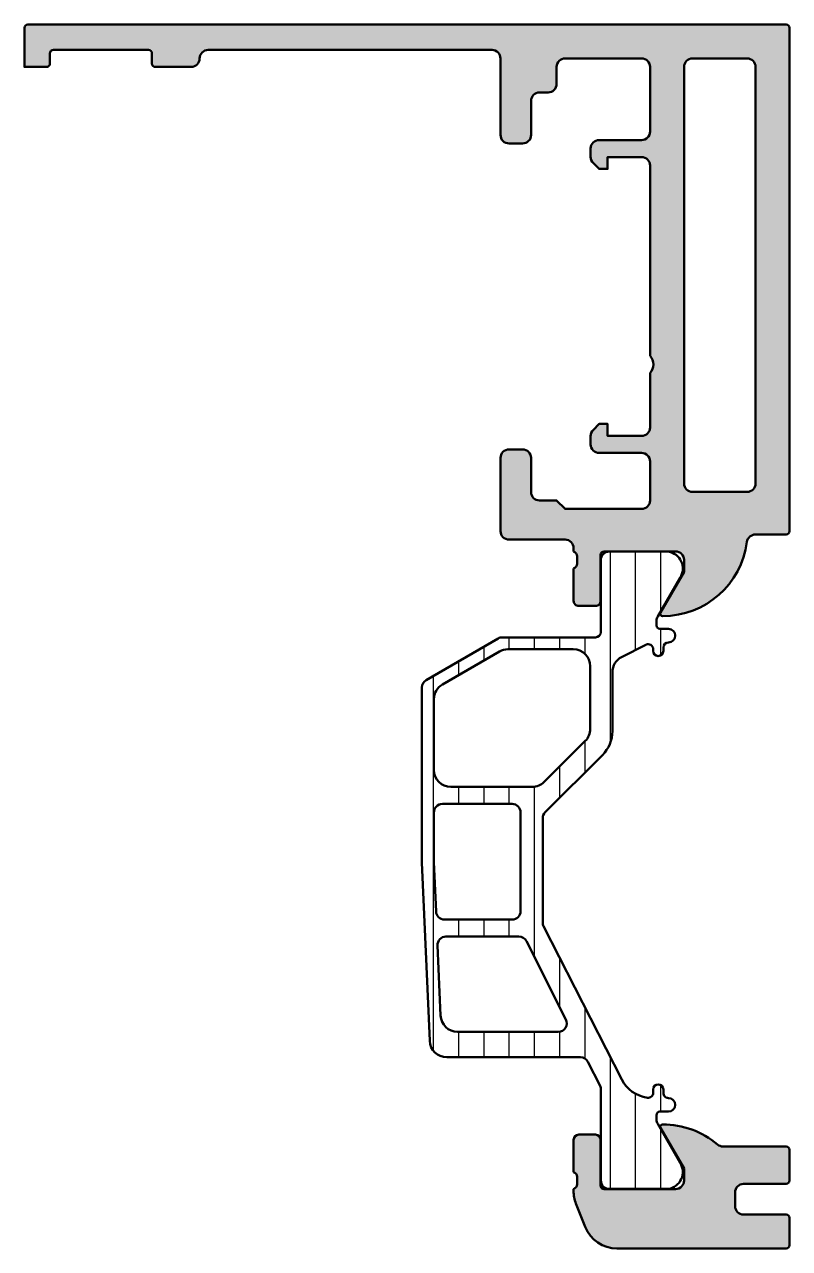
# Model space of a CAD drawing. Extents: x -30 to 15, y 11 to 83.
import ezdxf

# ---------------------------------------------------------------- set-up
doc = ezdxf.new("R2010")
doc.units = 0
for name, color, linetype, lineweight in [('0S-Alu contour', 7, 'Continuous', 50), ('0S-Alu hatch', 252, 'Continuous', 25), ('0S-Plastic contour', 254, 'Continuous', 50), ('0S-Plastic hatch', 253, 'Continuous', 25)]:
    doc.layers.add(name, color=color, linetype=linetype, lineweight=lineweight)

# ---------------------------------------------------------------- blocks, each defined once
blk = doc.blocks.new('469910__702B57A9_D66C_4CF9_8C9F_05291E8AFCE4_')
at = {"layer": '0S-Alu hatch'}
h = blk.add_hatch(color=256, dxfattribs=at)
edge = h.paths.add_edge_path()
edge.add_ellipse((14.79611495513102, 82.79692519436148), major_axis=(-0.200000000000017, 0), ratio=1, start_angle=180, end_angle=269.99999999999386, ccw=False)
edge.add_line((14.99611495513103, 82.79692519436149), (14.99611495513103, 53.19692519436149))
edge.add_ellipse((14.79611495513104, 53.19692519436148), major_axis=(-0.1999999999999957, 0), ratio=1, start_angle=90, end_angle=180, ccw=False)
edge.add_line((14.79611495513104, 52.99692519436148), (12.98950741857369, 52.99692519436148))
edge.add_arc((12.98950741857369, 52.49692519436148), 0.5, 90, 172.6879780737331)
edge.add_ellipse((7.534234739779344, 53.19692519436149), major_axis=(-5.000000000000007, 0), ratio=1, start_angle=90.00000000000011, end_angle=172.6879780737331, ccw=False)
edge.add_ellipse((7.534234739779348, 48.33504497900976), major_axis=(-0.1381197846482962, 0), ratio=1, start_angle=-29.999999999999886, end_angle=90.00000000000028, ccw=False)
edge.add_line((7.414619497508688, 48.40410487133391), (8.796114955131053, 50.79692519436147))
edge.add_line((8.796114955131053, 50.79692519436147), (8.796114955131053, 51.49692519436148))
edge.add_arc((8.296114955131053, 51.49692519436148), 0.5, 0, 90)
edge.add_line((8.296114955131053, 51.99692519436148), (4.086114955131051, 51.99692519436148))
edge.add_arc((4.086114955131051, 51.79692519436148), 0.2000000000000099, 90, 180)
edge.add_line((3.886114955131041, 51.79692519436148), (3.886114955131048, 49.09692519436151))
edge.add_ellipse((3.586114955131014, 49.0969251943615), major_axis=(-0.300000000000034, 0), ratio=1, start_angle=89.99999999999892, end_angle=180, ccw=False)
edge.add_line((3.586114955131009, 48.79692519436147), (2.596114955131085, 48.79692519436147))
edge.add_ellipse((2.59611495513108, 49.0969251943615), major_axis=(-0.3000000000000327, 0), ratio=1, start_angle=0, end_angle=90.00000000000102, ccw=False)
edge.add_line((2.296114955131045, 49.09692519436151), (2.296114955131045, 50.99692519436147))
edge.add_arc((2.196114955131051, 51.2797679068361), 0.3000000000000038, 289.4712206344893, 360)
edge.add_line((2.496114955131055, 51.2797679068361), (2.496114955131048, 51.71408248188685))
edge.add_arc((2.196114955131044, 51.71408248188686), 0.3000000000000043, 0, 70.5287793655094)
edge.add_line((2.296114955131046, 51.99692519436148), (2.296114955131045, 52.1969251943615))
edge.add_arc((1.796114955131045, 52.1969251943615), 0.5, 0, 90)
edge.add_line((1.796114955131045, 52.6969251943615), (-1.503885044868965, 52.6969251943615))
edge.add_ellipse((-1.50388504486897, 53.19692519436149), major_axis=(-0.4999999999999929, 0), ratio=1, start_angle=0, end_angle=90.00000000000051, ccw=False)
edge.add_line((-2.003885044868965, 53.19692519436149), (-2.00388504486898, 57.49692519436149))
edge.add_ellipse((-1.503885044868968, 57.49692519436148), major_axis=(-0.5000000000000115, 0), ratio=1, start_angle=269.9999999999997, end_angle=360, ccw=False)
edge.add_line((-1.503885044868965, 57.99692519436149), (-0.7038850448689687, 57.99692519436149))
edge.add_ellipse((-0.7038850448689824, 57.49692519436149), major_axis=(-0.5, 0), ratio=1, start_angle=180, end_angle=269.9999999999984, ccw=False)
edge.add_line((-0.2038850448689828, 57.49692519436149), (-0.2038850448689828, 55.49692519436149))
edge.add_arc((0.2961149551310314, 55.49692519436149), 0.5000000000000071, 180, 269.9999999999999)
edge.add_line((0.2961149551310311, 54.99692519436148), (1.296114955131031, 54.99692519436149))
edge.add_line((1.296114955131031, 54.99692519436149), (1.796114955131031, 54.49692519436149))
edge.add_line((1.796114955131031, 54.49692519436149), (6.296114955131031, 54.49692519436149))
edge.add_arc((6.296114955131031, 54.99692519436149), 0.5, 270, 360)
edge.add_line((6.796114955131031, 54.99692519436149), (6.796114955131031, 57.2969251943615))
edge.add_arc((6.296114955131031, 57.2969251943615), 0.5, 0, 90)
edge.add_line((6.296114955131031, 57.79692519436149), (3.796114955131031, 57.79692519436149))
edge.add_ellipse((3.796114955131013, 58.29692519436148), major_axis=(-0.4999999999999858, 0), ratio=1, start_angle=0, end_angle=90.00000000000199, ccw=False)
edge.add_line((3.296114955131031, 58.29692519436149), (3.296114955131045, 58.78981841317496))
edge.add_ellipse((3.796114955131014, 58.78981841317498), major_axis=(-0.4999999999999685, 0), ratio=1, start_angle=315.00000000000176, end_angle=360, ccw=False)
edge.add_line((3.442561564537751, 59.14337180376822), (3.796114955131031, 59.49692519436149))
edge.add_line((3.796114955131031, 59.49692519436149), (4.296114955131031, 59.49692519436149))
edge.add_line((4.296114955131031, 59.49692519436149), (4.296114955131031, 58.79692519436149))
edge.add_line((4.296114955131031, 58.79692519436149), (6.296114955131031, 58.79692519436149))
edge.add_arc((6.296114955131031, 59.29692519436149), 0.5, 270, 360)
edge.add_line((6.796114955131031, 59.29692519436149), (6.796114955131031, 62.49692519436148))
edge.add_arc((6.271114955131032, 62.99692519436148), 0.724999999999999, 316.3971810272963, 403.6028189727037)
edge.add_line((6.796114955131031, 63.49692519436148), (6.796114955131031, 74.6969251943615))
edge.add_arc((6.296114955131031, 74.6969251943615), 0.5, 0, 90)
edge.add_line((6.296114955131031, 75.1969251943615), (4.296114955131038, 75.1969251943615))
edge.add_line((4.296114955131038, 75.1969251943615), (4.296114955131031, 74.4969251943615))
edge.add_line((4.296114955131031, 74.4969251943615), (3.796114955131031, 74.4969251943615))
edge.add_line((3.796114955131031, 74.4969251943615), (3.442561564537768, 74.85047858495477))
edge.add_ellipse((3.796114955131055, 75.20403197554805), major_axis=(-0.5000000000000112, 0), ratio=1, start_angle=0, end_angle=44.99999999999932, ccw=False)
edge.add_line((3.296114955131045, 75.20403197554805), (3.296114955131045, 75.69692519436148))
edge.add_ellipse((3.796114955131032, 75.69692519436151), major_axis=(-0.4999999999999872, 0), ratio=1, start_angle=269.9999999999985, end_angle=360, ccw=False)
edge.add_line((3.796114955131045, 76.19692519436148), (6.296114955131045, 76.19692519436148))
edge.add_arc((6.296114955131045, 76.6969251943615), 0.5, 270, 360)
edge.add_line((6.796114955131045, 76.6969251943615), (6.796114955131031, 80.4969251943615))
edge.add_arc((6.296114955131031, 80.4969251943615), 0.5, 0, 90)
edge.add_line((6.296114955131031, 80.9969251943615), (1.796114955131031, 80.9969251943615))
edge.add_arc((1.796114955131031, 80.4969251943615), 0.5, 90, 180)
edge.add_line((1.296114955131031, 80.4969251943615), (1.296114955131031, 79.4969251943615))
edge.add_ellipse((0.7961149551310523, 79.49692519436148), major_axis=(-0.4999999999999792, 0), ratio=1, start_angle=89.99999999999932, end_angle=180, ccw=False)
edge.add_line((0.7961149551310455, 78.9969251943615), (0.2961149551310385, 78.9969251943615))
edge.add_arc((0.2961149551310385, 78.4969251943615), 0.5, 90, 180)
edge.add_line((-0.2038850448689615, 78.4969251943615), (-0.2038850448689686, 76.4969251943615))
edge.add_ellipse((-0.7038850448689596, 76.49692519436148), major_axis=(-0.499999999999991, 0), ratio=1, start_angle=89.99999999999977, end_angle=180, ccw=False)
edge.add_line((-0.7038850448689618, 75.9969251943615), (-1.503885044868958, 75.9969251943615))
edge.add_ellipse((-1.503885044868965, 76.4969251943615), major_axis=(-0.5, 0), ratio=1, start_angle=0, end_angle=90.0000000000008, ccw=False)
edge.add_line((-2.003885044868965, 76.4969251943615), (-2.003885044868965, 80.9969251943615))
edge.add_arc((-2.503885044868965, 80.9969251943615), 0.5, 0, 90)
edge.add_line((-2.503885044868965, 81.4969251943615), (-19.20388504486895, 81.4969251943615))
edge.add_arc((-19.20388504486895, 80.9969251943615), 0.5, 90, 180)
edge.add_ellipse((-20.20388504486896, 80.99692519436151), major_axis=(-0.5000000000000071, 0), ratio=1, start_angle=90.0000000000008, end_angle=180, ccw=False)
edge.add_line((-20.20388504486895, 80.4969251943615), (-22.30388504486896, 80.4969251943615))
edge.add_ellipse((-22.30388504486898, 80.69692519436148), major_axis=(-0.1999999999999886, 0), ratio=1, start_angle=0, end_angle=90.00000000000313, ccw=False)
edge.add_line((-22.50388504486897, 80.6969251943615), (-22.50388504486897, 81.29692519436149))
edge.add_arc((-22.70388504486895, 81.29692519436149), 0.1999999999999886, 0, 90.00000000000205)
edge.add_line((-22.70388504486896, 81.4969251943615), (-28.30388504486896, 81.4969251943615))
edge.add_arc((-28.30388504486896, 81.29692519436149), 0.2000000000000028, 90, 180)
edge.add_line((-28.50388504486897, 81.29692519436149), (-28.50388504486897, 80.6969251943615))
edge.add_ellipse((-28.70388504486895, 80.69692519436147), major_axis=(-0.1999999999999815, 0), ratio=1, start_angle=89.9999999999979, end_angle=180, ccw=False)
edge.add_line((-28.70388504486895, 80.4969251943615), (-30.00388504486897, 80.4969251943615))
edge.add_line((-30.00388504486897, 80.4969251943615), (-30.00388504486897, 82.79692519436149))
edge.add_ellipse((-29.80388504486898, 82.7969251943615), major_axis=(-0.1999999999999922, 0), ratio=1, start_angle=269.999999999999, end_angle=360, ccw=False)
edge.add_line((-29.80388504486897, 82.9969251943615), (14.79611495513104, 82.9969251943615))
edge = h.paths.add_edge_path()
edge.add_line((12.49611495513103, 80.9969251943615), (9.296114955131031, 80.9969251943615))
edge.add_arc((9.296114955131031, 80.4969251943615), 0.5, 90, 180)
edge.add_line((8.796114955131031, 80.4969251943615), (8.796114955131031, 55.99692519436148))
edge.add_arc((9.296114955131031, 55.99692519436148), 0.5, 180, 270)
edge.add_line((9.296114955131031, 55.49692519436148), (12.49611495513104, 55.49692519436148))
edge.add_arc((12.49611495513104, 55.99692519436148), 0.5, 270, 360)
edge.add_line((12.99611495513104, 55.99692519436148), (12.99611495513103, 80.4969251943615))
edge.add_arc((12.49611495513103, 80.4969251943615), 0.5, 0, 90)
at = {"layer": '0S-Alu contour', "color": 7}
for points in [[(-29.80388504486897, 82.9969251943615), (14.79611495513104, 82.9969251943615)], [(-28.70388504486895, 80.4969251943615), (-30.00388504486897, 80.4969251943615), (-30.00388504486897, 82.79692519436149)], [(14.99611495513103, 82.79692519436149), (14.99611495513103, 53.19692519436149)], [(-22.70388504486896, 81.4969251943615), (-28.30388504486896, 81.4969251943615)], [(-2.503885044868965, 81.4969251943615), (-19.20388504486895, 81.4969251943615)], [(-28.50388504486897, 81.29692519436149), (-28.50388504486897, 80.6969251943615)], [(-22.50388504486897, 80.6969251943615), (-22.50388504486897, 81.29692519436149)], [(-2.003885044868965, 76.4969251943615), (-2.003885044868965, 80.9969251943615)], [(6.296114955131031, 80.9969251943615), (1.796114955131031, 80.9969251943615)], [(12.49611495513103, 80.9969251943615), (9.296114955131031, 80.9969251943615)], [(-20.20388504486895, 80.4969251943615), (-22.30388504486896, 80.4969251943615)], [(1.296114955131031, 80.4969251943615), (1.296114955131031, 79.4969251943615)], [(6.796114955131045, 76.6969251943615), (6.796114955131031, 80.4969251943615)], [(8.796114955131031, 80.4969251943615), (8.796114955131031, 55.99692519436148)], [(12.99611495513104, 55.99692519436148), (12.99611495513103, 80.4969251943615)], [(-0.2038850448689615, 78.4969251943615), (-0.2038850448689686, 76.4969251943615)], [(0.7961149551310455, 78.9969251943615), (0.2961149551310385, 78.9969251943615)], [(-0.7038850448689618, 75.9969251943615), (-1.503885044868958, 75.9969251943615)], [(3.296114955131045, 75.20403197554805), (3.296114955131045, 75.69692519436148)], [(3.796114955131045, 76.19692519436148), (6.296114955131045, 76.19692519436148)], [(6.296114955131031, 75.1969251943615), (4.296114955131038, 75.1969251943615), (4.296114955131031, 74.4969251943615), (3.796114955131031, 74.4969251943615), (3.442561564537768, 74.85047858495477)], [(6.796114955131031, 63.49692519436148), (6.796114955131031, 74.6969251943615)], [(6.796114955131031, 59.29692519436149), (6.796114955131031, 62.49692519436148)], [(3.442561564537751, 59.14337180376822), (3.796114955131031, 59.49692519436149), (4.296114955131031, 59.49692519436149), (4.296114955131031, 58.79692519436149), (6.296114955131031, 58.79692519436149)], [(3.296114955131031, 58.29692519436149), (3.296114955131045, 58.78981841317496)], [(-1.503885044868965, 57.99692519436149), (-0.7038850448689687, 57.99692519436149)], [(6.296114955131031, 57.79692519436149), (3.796114955131031, 57.79692519436149)], [(-2.003885044868965, 53.19692519436149), (-2.00388504486898, 57.49692519436149)], [(-0.2038850448689828, 57.49692519436149), (-0.2038850448689828, 55.49692519436149)], [(6.796114955131031, 54.99692519436149), (6.796114955131031, 57.2969251943615)], [(9.296114955131031, 55.49692519436148), (12.49611495513104, 55.49692519436148)], [(0.2961149551310311, 54.99692519436148), (1.296114955131031, 54.99692519436149), (1.796114955131031, 54.49692519436149), (6.296114955131031, 54.49692519436149)], [(1.796114955131045, 52.6969251943615), (-1.503885044868965, 52.6969251943615)], [(14.79611495513104, 52.99692519436148), (12.98950741857369, 52.99692519436148)], [(2.296114955131046, 51.99692519436148), (2.296114955131045, 52.1969251943615)], [(8.296114955131053, 51.99692519436148), (4.086114955131051, 51.99692519436148)], [(2.496114955131055, 51.2797679068361), (2.496114955131048, 51.71408248188685)], [(3.886114955131041, 51.79692519436148), (3.886114955131048, 49.09692519436151)], [(7.414619497508688, 48.40410487133391), (8.796114955131053, 50.79692519436147), (8.796114955131053, 51.49692519436148)], [(2.296114955131045, 49.09692519436151), (2.296114955131045, 50.99692519436147)], [(3.586114955131009, 48.79692519436147), (2.596114955131085, 48.79692519436147)]]:
    blk.add_lwpolyline(points, dxfattribs=at)
at = {"layer": '0S-Alu contour', "color": 7, "extrusion": (0, 0, -1)}
for centre, radius, start, end in [((29.80388504486898, 82.7969251943615), 0.1999999999999922, 0, 90.00000000000102), ((-14.79611495513102, 82.79692519436148), 0.200000000000017, 90.00000000000612, 180), ((28.70388504486895, 80.69692519436147), 0.1999999999999815, 180, 270.0000000000021), ((22.30388504486898, 80.69692519436148), 0.1999999999999886, 269.9999999999969, 0), ((20.20388504486896, 80.99692519436151), 0.5000000000000071, 180, 269.9999999999992), ((-0.7961149551310523, 79.49692519436148), 0.4999999999999792, 180, 270.0000000000007), ((1.503885044868965, 76.4969251943615), 0.5, 269.9999999999992, 0), ((0.7038850448689596, 76.49692519436148), 0.499999999999991, 180, 270.0000000000002), ((-3.796114955131032, 75.69692519436151), 0.4999999999999872, 0, 90.00000000000146), ((-3.796114955131055, 75.20403197554805), 0.5000000000000112, 315.0000000000008, 0), ((-3.796114955131014, 58.78981841317498), 0.4999999999999685, 0, 44.99999999999826), ((1.503885044868968, 57.49692519436148), 0.5000000000000115, 0, 90.0000000000003), ((0.7038850448689824, 57.49692519436149), 0.5, 90.00000000000158, 180), ((-3.796114955131013, 58.29692519436148), 0.4999999999999858, 269.999999999998, 0), ((1.50388504486897, 53.19692519436149), 0.4999999999999929, 269.9999999999995, 0), ((-7.534234739779344, 53.19692519436149), 5.000000000000007, 187.312021926267, 269.9999999999999), ((-14.79611495513104, 53.19692519436148), 0.1999999999999957, 180, 270), ((-2.59611495513108, 49.0969251943615), 0.3000000000000327, 269.999999999999, 0), ((-3.586114955131014, 49.0969251943615), 0.300000000000034, 180, 270.0000000000011), ((-7.534234739779348, 48.33504497900976), 0.1381197846482962, 269.9999999999997, 29.99999999999991)]:
    blk.add_arc(centre, radius, start, end, dxfattribs=at)
at = {"layer": '0S-Alu contour', "color": 7}
for centre, radius, start, end in [((-28.30388504486896, 81.29692519436149), 0.2000000000000028, 90, 180), ((-22.70388504486895, 81.29692519436149), 0.1999999999999886, 0, 90.00000000000205), ((-19.20388504486895, 80.9969251943615), 0.5, 90, 180), ((-2.503885044868965, 80.9969251943615), 0.5, 0, 90), ((1.796114955131031, 80.4969251943615), 0.5, 90, 180), ((6.296114955131031, 80.4969251943615), 0.5, 0, 90), ((9.296114955131031, 80.4969251943615), 0.5, 90, 180), ((12.49611495513103, 80.4969251943615), 0.5, 0, 90), ((0.2961149551310385, 78.4969251943615), 0.5, 90, 180), ((6.296114955131045, 76.6969251943615), 0.5, 270, 0), ((6.296114955131031, 74.6969251943615), 0.5, 0, 90), ((6.271114955131032, 62.99692519436148), 0.724999999999999, 316.3971810272963, 43.60281897270371), ((6.296114955131031, 59.29692519436149), 0.5, 270, 0), ((6.296114955131031, 57.2969251943615), 0.5, 0, 90), ((0.2961149551310314, 55.49692519436149), 0.5000000000000071, 180, 269.9999999999999), ((9.296114955131031, 55.99692519436148), 0.5, 180, 270), ((12.49611495513104, 55.99692519436148), 0.5, 270, 0), ((6.296114955131031, 54.99692519436149), 0.5, 270, 0), ((1.796114955131045, 52.1969251943615), 0.5, 0, 90), ((12.98950741857369, 52.49692519436148), 0.5, 90, 172.6879780737331), ((2.196114955131044, 51.71408248188686), 0.3000000000000043, 0, 70.5287793655094), ((4.086114955131051, 51.79692519436148), 0.2000000000000099, 90, 180), ((8.296114955131053, 51.49692519436148), 0.5, 0, 90), ((2.196114955131051, 51.2797679068361), 0.3000000000000038, 289.4712206344893, 0)]:
    blk.add_arc(centre, radius, start, end, dxfattribs=at)
blk = doc.blocks.new('278063__56F3BDF0_3A6C_4AF0_942A_298B0CAF586C___00B671B1_016F_458D_B692_95C62B5FAF65_')
at = {"layer": '0S-Plastic hatch'}
h = blk.add_hatch(dxfattribs=at)
h.set_pattern_fill('ANSI31', color=256, scale=0.4680000000000001, angle=45, style=0)
h.set_pattern_definition([(90, (0, 0), (-1.4859, 0), [])])
edge = h.paths.add_edge_path()
edge.add_line((4.576144858612273, 41.43687468802457), (4.576144858612387, 44.89940433295688))
edge.add_ellipse((5.576144858612321, 44.89940433295683), major_axis=(-0.9999999999999333, 0), ratio=1, start_angle=296.9864693082965, end_angle=360, ccw=False)
edge.add_line((5.12236478728311, 45.79051804447984), (6.54004508620715, 46.51244057675503))
edge.add_ellipse((6.67617910760592, 46.24510646329806), major_axis=(-0.3000000000000399, 0), ratio=1, start_angle=180, end_angle=296.986469308292, ccw=False)
edge.add_line((6.976179107605958, 46.24510646329807), (6.976179107605965, 46.1469251943637))
edge.add_arc((7.276179107605969, 46.1469251943637), 0.3000000000000043, 180, 360)
edge.add_line((7.576179107605973, 46.1469251943637), (7.576179107605966, 46.34692519436369))
edge.add_ellipse((7.876179107606041, 46.34692519436369), major_axis=(-0.3000000000000753, 0), ratio=1, start_angle=270.00000000000136, end_angle=360, ccw=False)
edge.add_arc((7.876179107606006, 47.04692519436373), 0.399999999999963, 270.0000000000041, 450.000000000004)
edge.add_line((7.876179107605977, 47.44692519436369), (7.376144858612178, 47.44692519436376))
edge.add_ellipse((7.376144858612335, 47.64692519436368), major_axis=(-0.1999999999999176, 0), ratio=1, start_angle=0, end_angle=89.99999999995498, ccw=False)
edge.add_line((7.176144858612417, 47.64692519436368), (7.176067253214149, 47.9227439813656))
edge.add_ellipse((7.676067253109036, 47.92273372707193), major_axis=(-0.5000000000000373, 0), ratio=1, start_angle=330.00000340065594, end_angle=359.9988249444108, ccw=False)
edge.add_line((7.243054536378622, 48.17273370137151), (8.561571389337281, 50.45647219436155))
edge.add_arc((7.720318740345931, 50.99710711963869), 0.999996070924476, 327.2729839001598, 441.8183919481001)
edge.add_line((7.862629389337286, 51.98692519436153), (4.386087891237806, 51.98692519436154))
edge.add_arc((4.375147330886626, 51.51333589063732), 0.473715657818901, 88.67662454841067, 183.1958561449562)
edge.add_line((3.902168396227025, 51.48692657729785), (3.90269134637937, 47.24728213999759))
edge.add_ellipse((3.574624256352311, 47.27602855190358), major_axis=(-0.3293241135360291, 0), ratio=1, start_angle=92.09800433821579, end_angle=174.9923288382144, ccw=False)
edge.add_line((3.586680450290188, 46.9469251943637), (-1.889880545171877, 46.94692519436372))
edge.add_arc((-1.889880545171983, 46.44692519436334), 0.5000000000003766, 89.99999999998779, 119.9999999999892)
edge.add_line((-2.139880545172091, 46.87993789625593), (-6.37385514138748, 44.43545152338888))
edge.add_arc((-6.123855141387622, 44.00243882149648), 0.500000000000087, 119.9999999999754, 180)
edge.add_line((-6.623855141387709, 44.00243882149648), (-6.623855141387707, 33.69880796858177))
edge.add_line((-6.623855141387707, 33.69880796858177), (-6.165611620714344, 23.20330580699819))
edge.add_arc((-5.166563399132648, 23.24692519436355), 0.9999999999998387, 182.5000000000017, 270.0000000000061)
edge.add_line((-5.166563399132542, 22.24692519436371), (2.693640522905013, 22.2469251943637))
edge.add_ellipse((2.693640522905047, 21.74692519436389), major_axis=(-0.4999999999998117, 0), ratio=1, start_angle=207.0072193886969, end_angle=270.0000000000038, ccw=False)
edge.add_line((3.139115179583818, 21.97397657677928), (3.854130880371805, 20.57111626190167))
edge.add_ellipse((3.37232371730794, 20.35572941544236), major_axis=(-0.5277590700379604, 0), ratio=1, start_angle=189.0378873035642, end_angle=204.0865308719592, ccw=False)
edge.add_line((3.89353049018463, 20.43863379358248), (3.90717049060067, 15.0069208720929))
edge.add_arc((4.37191540101255, 14.97271187089643), 0.4660022398193031, 175.7901573722885, 271.7428008655803)
edge.add_line((4.386087891237806, 14.50692519436154), (7.862629389337278, 14.50692519436154))
edge.add_arc((7.720318740345931, 15.49674326908439), 0.9999960709244732, 278.1816080518995, 392.7270160998406)
edge.add_line((8.561571389337276, 16.03737819436154), (7.243054536378629, 18.32111668735155))
edge.add_ellipse((7.676067253108971, 18.57111666165109), major_axis=(-0.4999999999999649, 0), ratio=1, start_angle=0.001175055589214935, end_angle=29.999996599345593, ccw=False)
edge.add_line((7.176067253214156, 18.57110640735664), (7.176144858612303, 18.84692519393674))
edge.add_ellipse((7.37614485882575, 18.84692519415026), major_axis=(-0.2000000002134472, 0), ratio=1, start_angle=270.0000000612023, end_angle=360, ccw=False)
edge.add_line((7.376144858612114, 19.04692519436371), (7.87617910760597, 19.04692519436376))
edge.add_arc((7.876179107605999, 19.44692519436373), 0.399999999999963, 269.9999999999959, 449.9999999999959)
edge.add_ellipse((7.876179107606001, 20.14692519436373), major_axis=(-0.3000000000000398, 0), ratio=1, start_angle=0, end_angle=90.00000000000512, ccw=False)
edge.add_line((7.576179107605959, 20.14692519436374), (7.576179107605959, 20.34692519436375))
edge.add_arc((7.276179107605955, 20.34692519436375), 0.3000000000000043, 0, 180)
edge.add_line((6.97617910760595, 20.34692519436375), (6.976179107605958, 20.16250355398677))
edge.add_ellipse((6.676179107605936, 20.16250355398675), major_axis=(-0.3000000000000211, 0), ratio=1, start_angle=82.23741734384572, end_angle=180, ccw=False)
edge.add_ellipse((6.905795608384428, 21.84692519436377), major_axis=(-2.000000000000069, 0), ratio=1, start_angle=27.00721938869009, end_angle=82.23741734384089, ccw=False)
edge.add_line((5.123896981668494, 20.93871966470203), (0.5306702019334395, 29.95062745836238))
edge.add_ellipse((0.9761448586115422, 30.17767884077781), major_axis=(-0.4999999999992339, 0), ratio=1, start_angle=0, end_angle=27.00721938873619, ccw=False)
edge.add_line((0.4761448586123081, 30.17767884077782), (0.4761448586123081, 36.30134078209218))
edge.add_ellipse((0.9761448586123023, 36.30134078209218), major_axis=(-0.4999999999999944, 0), ratio=1, start_angle=314.99999999999665, end_angle=360, ccw=False)
edge.add_line((0.6225914680190529, 36.65489417268547), (3.990358420985316, 40.02266112565148))
edge.add_arc((2.576144858612273, 41.43687468802464), 2, 314.9999999999979, 360)
edge = h.paths.add_edge_path()
edge.add_ellipse((2.276144858612376, 45.24692519436373), major_axis=(-1, 0), ratio=1, start_angle=180, end_angle=270, ccw=False)
edge.add_line((3.276144858612376, 45.24692519436373), (3.276144858612376, 41.56113875673682))
edge.add_ellipse((2.276144858612369, 41.56113875673682), major_axis=(-1.000000000000007, 0), ratio=1, start_angle=135.0000000000006, end_angle=180, ccw=False)
edge.add_line((2.983251639798929, 40.85403197555027), (0.5690380774258186, 38.43981841317717))
edge.add_ellipse((-0.1380687037607231, 39.14692519436373), major_axis=(-1, 0), ratio=1, start_angle=89.9999999999996, end_angle=134.9999999999996, ccw=False)
edge.add_line((-0.1380687037607302, 38.14692519436372), (-4.923855141387662, 38.14692519436372))
edge.add_ellipse((-4.923855141387662, 39.14692519436373), major_axis=(-1, 0), ratio=1, start_angle=0, end_angle=90, ccw=False)
edge.add_line((-5.923855141387662, 39.14692519436373), (-5.923855141387657, 43.30961849846908))
edge.add_ellipse((-4.923855141387662, 43.30961849846908), major_axis=(-0.9999999999999959, 0), ratio=1, start_angle=300.0000000000001, end_angle=360, ccw=False)
edge.add_line((-5.423855141387662, 44.17564390225352), (-2.068341514254712, 46.11295059814817))
edge.add_ellipse((-1.568341514254704, 45.24692519436373), major_axis=(-1, 0), ratio=1, start_angle=270.0000000000004, end_angle=300.00000000000057, ccw=False)
edge.add_line((-1.568341514254711, 46.24692519436373), (2.276144858612376, 46.24692519436373))
edge = h.paths.add_edge_path()
edge.add_ellipse((-0.9255198998280462, 28.84692519436363), major_axis=(-0.5000000000000775, 0), ratio=1, start_angle=206.7367475977947, end_angle=269.9999999999992, ccw=False)
edge.add_line((-0.4789783866198221, 29.0718711367182), (1.838278361575351, 24.47187113671814))
edge.add_ellipse((1.391736848367266, 24.24692519436363), major_axis=(-0.4999999999999219, 0), ratio=1, start_angle=89.9999999999983, end_angle=206.7367475977945, ccw=False)
edge.add_line((1.391736848367251, 23.74692519436371), (-4.531387933881326, 23.74692519436372))
edge.add_ellipse((-4.531387933881305, 24.74692519436369), major_axis=(-0.9999999999999676, 0), ratio=1, start_angle=2.5000000000030127, end_angle=89.9999999999988, ccw=False)
edge.add_line((-5.530436155463128, 24.7033058069983), (-5.710398253178825, 28.82511550068129))
edge.add_ellipse((-5.210874142388057, 28.84692519436388), major_axis=(-0.4999999999998366, 0), ratio=1, start_angle=-90.00000000002109, end_angle=2.4999999999911893, ccw=False)
edge.add_line((-5.210874142387872, 29.34692519436371), (-0.9255198998280391, 29.34692519436371))
edge = h.paths.add_edge_path()
edge.add_ellipse((-1.323855141387646, 36.64692519436373), major_axis=(-0.5, 0), ratio=1, start_angle=180, end_angle=270, ccw=False)
edge.add_line((-0.8238551413876464, 36.64692519436373), (-0.8238551413876464, 30.84692519436371))
edge.add_ellipse((-1.323855141387646, 30.84692519436371), major_axis=(-0.5, 0), ratio=1, start_angle=90, end_angle=180, ccw=False)
edge.add_line((-1.323855141387646, 30.34692519436371), (-5.298196028204877, 30.34692519436371))
edge.add_ellipse((-5.298196028204884, 30.84692519436372), major_axis=(-0.5000000000000151, 0), ratio=1, start_angle=2.500000000001023, end_angle=90.0000000000008, ccw=False)
edge.add_line((-5.797720138995828, 30.82511550068105), (-5.923855141387662, 33.71408202291485))
edge.add_line((-5.923855141387662, 33.71408202291485), (-5.923855141387662, 36.64692519436372))
edge.add_ellipse((-5.423855141387655, 36.64692519436372), major_axis=(-0.5000000000000071, 0), ratio=1, start_angle=270.0000000000008, end_angle=360, ccw=False)
edge.add_line((-5.423855141387662, 37.14692519436372), (-1.323855141387646, 37.14692519436372))
at = {"layer": '0S-Alu contour', "color": 7}
for points in [[(-5.423855141387662, 44.17564390225352), (-2.068341514254712, 46.11295059814817)], [(-1.568341514254711, 46.24692519436373), (2.276144858612376, 46.24692519436373)], [(3.276144858612376, 45.24692519436373), (3.276144858612376, 41.56113875673682)], [(-5.923855141387662, 39.14692519436373), (-5.923855141387657, 43.30961849846908)], [(2.983251639798929, 40.85403197555027), (0.5690380774258186, 38.43981841317717)], [(-0.1380687037607302, 38.14692519436372), (-4.923855141387662, 38.14692519436372)], [(-5.423855141387662, 37.14692519436372), (-1.323855141387646, 37.14692519436372)], [(-5.797720138995828, 30.82511550068105), (-5.923855141387662, 33.71408202291485), (-5.923855141387662, 36.64692519436372)], [(-0.8238551413876464, 36.64692519436373), (-0.8238551413876464, 30.84692519436371)], [(-1.323855141387646, 30.34692519436371), (-5.298196028204877, 30.34692519436371)], [(-5.530436155463128, 24.7033058069983), (-5.710398253178825, 28.82511550068129)], [(-5.210874142387872, 29.34692519436371), (-0.925519899828039, 29.34692519436371)], [(-0.4789783866198221, 29.0718711367182), (1.838278361575351, 24.47187113671814)], [(1.391736848367251, 23.74692519436371), (-4.531387933881326, 23.74692519436372)]]:
    blk.add_lwpolyline(points, dxfattribs=at)
at = {"layer": '0S-Alu contour', "color": 7, "extrusion": (0, 0, -1)}
for centre, radius, start, end in [((1.568341514254704, 45.24692519436373), 1, 59.99999999999946, 89.99999999999959), ((-2.276144858612376, 45.24692519436373), 1, 90, 180), ((4.923855141387662, 43.30961849846908), 0.9999999999999959, 0, 59.99999999999986), ((-2.276144858612369, 41.56113875673682), 1.000000000000007, 180, 224.9999999999994), ((4.923855141387662, 39.14692519436373), 1, 270, 0), ((0.1380687037607231, 39.14692519436373), 1, 225.0000000000004, 270.0000000000004), ((5.423855141387655, 36.64692519436372), 0.5000000000000071, 0, 89.9999999999992), ((1.323855141387646, 36.64692519436373), 0.5, 90, 180), ((5.298196028204884, 30.84692519436372), 0.5000000000000151, 269.9999999999992, 357.499999999999), ((1.323855141387646, 30.84692519436371), 0.5, 180, 270), ((5.210874142388057, 28.84692519436388), 0.4999999999998366, 357.5000000000088, 90.00000000002115), ((0.9255198998280462, 28.84692519436363), 0.5000000000000775, 90.00000000000082, 153.2632524022053), ((4.531387933881305, 24.74692519436369), 0.9999999999999676, 270.0000000000012, 357.499999999997), ((-1.391736848367266, 24.24692519436363), 0.4999999999999219, 153.2632524022055, 270.0000000000017)]:
    blk.add_arc(centre, radius, start, end, dxfattribs=at)
at = {"layer": '0S-Plastic contour', "color": 7}
for points in [[(7.862629389337286, 51.98692519436153), (4.386087891237806, 51.98692519436154)], [(3.902168396227025, 51.48692657729785), (3.90269134637937, 47.24728213999759)], [(7.243054536378622, 48.17273370137151), (8.561571389337281, 50.45647219436155)], [(7.176144858612417, 47.64692519436368), (7.176067253214149, 47.9227439813656)], [(-2.139880545172091, 46.87993789625593), (-6.37385514138748, 44.43545152338888)], [(3.586680450290188, 46.9469251943637), (-1.889880545171877, 46.94692519436372)], [(7.876179107605977, 47.44692519436369), (7.376144858612178, 47.44692519436376)], [(5.12236478728311, 45.79051804447984), (6.54004508620715, 46.51244057675503)], [(6.976179107605958, 46.24510646329807), (6.976179107605965, 46.1469251943637)], [(7.576179107605973, 46.1469251943637), (7.576179107605966, 46.34692519436369)], [(4.576144858612273, 41.43687468802457), (4.576144858612387, 44.89940433295688)], [(-6.623855141387709, 44.00243882149648), (-6.623855141387707, 33.69880796858177), (-6.165611620714344, 23.20330580699819)], [(0.6225914680190529, 36.65489417268547), (3.990358420985316, 40.02266112565148)], [(0.4761448586123081, 30.17767884077782), (0.4761448586123081, 36.30134078209218)], [(5.123896981668494, 20.93871966470203), (0.5306702019334395, 29.95062745836238)], [(-5.166563399132542, 22.24692519436371), (2.693640522905013, 22.2469251943637)], [(3.139115179583818, 21.97397657677928), (3.854130880371805, 20.57111626190167)], [(3.89353049018463, 20.43863379358248), (3.90717049060067, 15.0069208720929)], [(6.97617910760595, 20.34692519436375), (6.976179107605958, 20.16250355398677)], [(7.576179107605959, 20.14692519436374), (7.576179107605959, 20.34692519436375)], [(7.176067253214156, 18.57110640735664), (7.176144858612303, 18.84692519393674)], [(7.376144858612114, 19.04692519436371), (7.87617910760597, 19.04692519436376)], [(8.561571389337276, 16.03737819436154), (7.243054536378629, 18.32111668735155)], [(4.386087891237806, 14.50692519436154), (7.862629389337278, 14.50692519436154)]]:
    blk.add_lwpolyline(points, dxfattribs=at)
for centre, radius, start, end in [((4.375147330886626, 51.51333589063732), 0.473715657818901, 88.67662454841067, 183.1958561449562), ((7.720318740345931, 50.99710711963869), 0.999996070924476, 327.2729839001598, 81.81839194810016), ((-1.889880545171983, 46.44692519436334), 0.5000000000003766, 89.99999999998779, 119.9999999999892), ((7.876179107606006, 47.04692519436373), 0.399999999999963, 270.0000000000041, 90.00000000000406), ((7.276179107605969, 46.1469251943637), 0.3000000000000043, 180, 0), ((-6.123855141387622, 44.00243882149648), 0.500000000000087, 119.9999999999754, 180), ((2.576144858612273, 41.43687468802464), 2, 314.9999999999979, 0), ((-5.166563399132648, 23.24692519436355), 0.9999999999998387, 182.5000000000017, 270.0000000000061), ((7.276179107605955, 20.34692519436375), 0.3000000000000043, 0, 180), ((7.876179107605999, 19.44692519436373), 0.399999999999963, 269.9999999999959, 89.99999999999594), ((7.720318740345931, 15.49674326908439), 0.9999960709244732, 278.1816080518995, 32.72701609984058), ((4.37191540101255, 14.97271187089643), 0.4660022398193031, 175.7901573722885, 271.7428008655803)]:
    blk.add_arc(centre, radius, start, end, dxfattribs=at)
at = {"layer": '0S-Plastic contour', "color": 7, "extrusion": (0, 0, -1)}
for centre, radius, start, end in [((-7.676067253109036, 47.92273372707193), 0.5000000000000373, 0.0011750555892266, 29.99999659934402), ((-7.376144858612335, 47.64692519436368), 0.1999999999999176, 270.000000000045, 0), ((-3.574624256352311, 47.27602855190358), 0.3293241135360291, 185.0076711617857, 267.9019956617842), ((-6.67617910760592, 46.24510646329806), 0.3000000000000399, 63.01353069170803, 180), ((-7.876179107606041, 46.34692519436369), 0.3000000000000753, 0, 89.99999999999864), ((-5.576144858612321, 44.89940433295683), 0.9999999999999333, 0, 63.01353069170352), ((-0.9761448586123023, 36.30134078209218), 0.4999999999999944, 0, 45.00000000000336), ((-0.9761448586115422, 30.17767884077781), 0.4999999999992339, 332.9927806112639, 0), ((-2.693640522905047, 21.74692519436389), 0.4999999999998117, 89.99999999999618, 152.9927806113031), ((-6.905795608384428, 21.84692519436377), 2.000000000000069, 277.7625826561591, 332.9927806113099), ((-3.37232371730794, 20.35572941544236), 0.5277590700379604, 155.9134691280408, 170.9621126964358), ((-6.676179107605936, 20.16250355398675), 0.3000000000000211, 180, 277.7625826561543), ((-7.876179107606001, 20.14692519436373), 0.3000000000000398, 269.9999999999949, 0), ((-7.37614485882575, 18.84692519415026), 0.2000000002134472, 0, 89.99999993879773), ((-7.676067253108971, 18.57111666165109), 0.4999999999999649, 330.0000034006544, 359.9988249444108)]:
    blk.add_arc(centre, radius, start, end, dxfattribs=at)
blk = doc.blocks.new('469930__289C5C88_CB78_418C_A594_F0F39F598405_')
at = {"layer": '0S-Alu hatch'}
h = blk.add_hatch(color=256, dxfattribs=at)
edge = h.paths.add_edge_path()
edge.add_ellipse((14.79611495513132, 16.79692519436155), major_axis=(-0.2000000000000028, 0), ratio=1, start_angle=180, end_angle=270.0000000000005, ccw=False)
edge.add_line((14.99611495513132, 16.79692519436155), (14.99611495513132, 14.99692519436155))
edge.add_ellipse((14.79611495513131, 14.99692519436155), major_axis=(-0.2000000000000046, 0), ratio=1, start_angle=90.00000000000051, end_angle=180, ccw=False)
edge.add_line((14.79611495513131, 14.79692519436155), (12.29611495513131, 14.79692519436155))
edge.add_arc((12.29611495513131, 14.29692519436155), 0.5, 90, 180)
edge.add_line((11.79611495513131, 14.29692519436155), (11.79611495513131, 13.49692519436155))
edge.add_arc((12.29611495513131, 13.49692519436155), 0.5, 180, 270)
edge.add_line((12.29611495513131, 12.99692519436155), (14.79611495513131, 12.99692519436155))
edge.add_ellipse((14.79611495513131, 12.79692519436155), major_axis=(-0.2000000000000046, 0), ratio=1, start_angle=180, end_angle=269.99999999999955, ccw=False)
edge.add_line((14.99611495513132, 12.79692519436155), (14.99611495513132, 11.19692519436155))
edge.add_ellipse((14.79611495513131, 11.19692519436155), major_axis=(-0.2000000000000046, 0), ratio=1, start_angle=90.00000000000051, end_angle=180, ccw=False)
edge.add_line((14.79611495513131, 10.99692519436155), (4.839597911772131, 10.99692519436155))
edge.add_ellipse((4.839597911772145, 12.99692519436156), major_axis=(-2.00000000000001, 0), ratio=1, start_angle=21.500000000000114, end_angle=89.9999999999996, ccw=False)
edge.add_line((2.978762775808085, 12.26392274091296), (2.43527981916727, 13.64363460511859))
edge.add_ellipse((4.296114955131219, 14.37663705856716), major_axis=(-1.999999999999896, 0), ratio=1, start_angle=0, end_angle=21.500000000000284, ccw=False)
edge.add_line((2.296114955131322, 14.37663705856717), (2.296114955131322, 14.49692519436155))
edge.add_arc((2.196114955131321, 14.77976790683617), 0.2999999999999999, 289.471220634491, 360)
edge.add_line((2.496114955131321, 14.77976790683617), (2.496114955131318, 15.21408248188693))
edge.add_arc((2.196114955131321, 15.21408248188693), 0.2999999999999971, 0, 70.52877936550915)
edge.add_line((2.296114955131321, 15.49692519436155), (2.296114955131322, 17.39692519436151))
edge.add_ellipse((2.596114955131362, 17.39692519436151), major_axis=(-0.3000000000000402, 0), ratio=1, start_angle=270.0000000000001, end_angle=360, ccw=False)
edge.add_line((2.596114955131362, 17.69692519436155), (3.586114955131279, 17.69692519436155))
edge.add_ellipse((3.586114955131278, 17.39692519436151), major_axis=(-0.3000000000000398, 0), ratio=1, start_angle=180, end_angle=269.99999999999994, ccw=False)
edge.add_line((3.886114955131318, 17.39692519436151), (3.886114955131326, 14.69692519436155))
edge.add_arc((4.086114955131321, 14.69692519436155), 0.2000000000000028, 180, 270)
edge.add_line((4.086114955131321, 14.49692519436155), (8.296114955223665, 14.49692519436155))
edge.add_arc((8.296114955223665, 14.99692519436925), 0.5000000000077023, 270, 360)
edge.add_line((8.796114955231367, 14.99692519436925), (8.796114955231358, 15.69692519438001))
edge.add_line((8.796114955231358, 15.69692519438001), (7.414619497587736, 18.0897455174444))
edge.add_ellipse((7.534234739860234, 18.15880540976962), major_axis=(-0.1381197846504227, 0), ratio=1, start_angle=-90.00000000000142, end_angle=30.0000000000029, ccw=False)
edge.add_ellipse((7.534234739860244, 13.29692519442007), major_axis=(-4.999999999999964, 0), ratio=1, start_angle=229.7858289816858, end_angle=270.0000000000001, ccw=False)
edge.add_arc((11.08529092084235, 17.49692519436155), 0.5000000000000016, 229.7858289816857, 270)
edge.add_line((11.08529092084235, 16.99692519436155), (14.79611495513131, 16.99692519436155))
at = {"layer": '0S-Alu contour', "color": 7}
for points in [[(8.796114955231367, 14.99692519436925), (8.796114955231358, 15.69692519438001), (7.414619497587736, 18.0897455174444)], [(2.296114955131321, 15.49692519436155), (2.296114955131322, 17.39692519436151)], [(2.596114955131362, 17.69692519436155), (3.586114955131279, 17.69692519436155)], [(3.886114955131318, 17.39692519436151), (3.886114955131326, 14.69692519436155)], [(11.08529092084235, 16.99692519436155), (14.79611495513131, 16.99692519436155)], [(14.99611495513132, 16.79692519436155), (14.99611495513132, 14.99692519436155)], [(2.496114955131321, 14.77976790683617), (2.496114955131318, 15.21408248188693)], [(2.296114955131322, 14.37663705856717), (2.296114955131322, 14.49692519436155)], [(4.086114955131321, 14.49692519436155), (8.296114955223665, 14.49692519436155)], [(14.79611495513131, 14.79692519436155), (12.29611495513131, 14.79692519436155)], [(11.79611495513131, 14.29692519436155), (11.79611495513131, 13.49692519436155)], [(2.978762775808085, 12.26392274091296), (2.43527981916727, 13.64363460511859)], [(12.29611495513131, 12.99692519436155), (14.79611495513131, 12.99692519436155)], [(14.99611495513132, 12.79692519436155), (14.99611495513132, 11.19692519436155)], [(14.79611495513131, 10.99692519436155), (4.839597911772131, 10.99692519436155)]]:
    blk.add_lwpolyline(points, dxfattribs=at)
at = {"layer": '0S-Alu contour', "color": 7, "extrusion": (-2e-16, 3e-16, -1)}
blk.add_arc((-7.534234739860234, 18.15880540976962), 0.1381197846504227, 329.9999999999971, 90.00000000000146, dxfattribs=at)
at = {"layer": '0S-Alu contour', "color": 7, "extrusion": (0, 0, -1)}
for centre, radius, start, end in [((-7.534234739860244, 13.29692519442007), 4.999999999999964, 89.99999999999991, 130.2141710183142), ((-14.79611495513132, 16.79692519436155), 0.2000000000000028, 89.99999999999947, 180), ((-4.839597911772145, 12.99692519436156), 2.00000000000001, 270.0000000000004, 338.4999999999999), ((-14.79611495513131, 11.19692519436155), 0.2000000000000046, 180, 269.9999999999995)]:
    blk.add_arc(centre, radius, start, end, dxfattribs=at)
at = {"layer": '0S-Alu contour', "color": 7, "extrusion": (-1e-16, 2e-16, -1)}
blk.add_arc((-2.596114955131362, 17.39692519436151), 0.3000000000000402, 0, 89.99999999999991, dxfattribs=at)
at = {"layer": '0S-Alu contour', "color": 7, "extrusion": (2e-16, 1e-16, -1)}
blk.add_arc((-3.586114955131278, 17.39692519436151), 0.3000000000000398, 90.00000000000007, 180, dxfattribs=at)
at = {"layer": '0S-Alu contour', "color": 7}
for centre, radius, start, end in [((11.08529092084235, 17.49692519436155), 0.5000000000000016, 229.7858289816857, 270), ((2.196114955131321, 15.21408248188693), 0.2999999999999971, 0, 70.52877936550915), ((2.196114955131321, 14.77976790683617), 0.2999999999999999, 289.471220634491, 0), ((4.086114955131321, 14.69692519436155), 0.2000000000000028, 180, 270), ((8.296114955223665, 14.99692519436925), 0.5000000000077023, 270, 0), ((12.29611495513131, 14.29692519436155), 0.5, 90, 180), ((12.29611495513131, 13.49692519436155), 0.5, 180, 270)]:
    blk.add_arc(centre, radius, start, end, dxfattribs=at)
at = {"layer": '0S-Alu contour', "color": 7, "extrusion": (1e-16, -2e-16, -1)}
blk.add_arc((-14.79611495513131, 14.99692519436155), 0.2000000000000046, 180, 269.9999999999995, dxfattribs=at)
at = {"layer": '0S-Alu contour', "color": 7, "extrusion": (-2e-16, 0, -1)}
blk.add_arc((-4.296114955131219, 14.37663705856716), 1.999999999999896, 338.4999999999997, 0, dxfattribs=at)
at = {"layer": '0S-Alu contour', "color": 7, "extrusion": (1e-16, 0, -1)}
blk.add_arc((-14.79611495513131, 12.79692519436155), 0.2000000000000046, 90.00000000000048, 180, dxfattribs=at)
blk = doc.blocks.new('475690__2423B41F_D253_4521_8DCC_4AB5611063CD_')
at = {"layer": '0S-Alu contour', "color": 7}
for name in ['469910__702B57A9_D66C_4CF9_8C9F_05291E8AFCE4_', '469930__289C5C88_CB78_418C_A594_F0F39F598405_']:
    blk.add_blockref(name, (0, 0), dxfattribs=at)
at = {"layer": '0S-Plastic contour', "color": 7}
blk.add_blockref('278063__56F3BDF0_3A6C_4AF0_942A_298B0CAF586C___00B671B1_016F_458D_B692_95C62B5FAF65_', (0, 0), dxfattribs=at)

msp = doc.modelspace()

# ---------------------------------------------------------------- block references
at = {"layer": '0S-Alu contour', "color": 7}
msp.add_blockref('475690__2423B41F_D253_4521_8DCC_4AB5611063CD_', (0, 0), dxfattribs=at)

doc.saveas('drawing.dxf')
